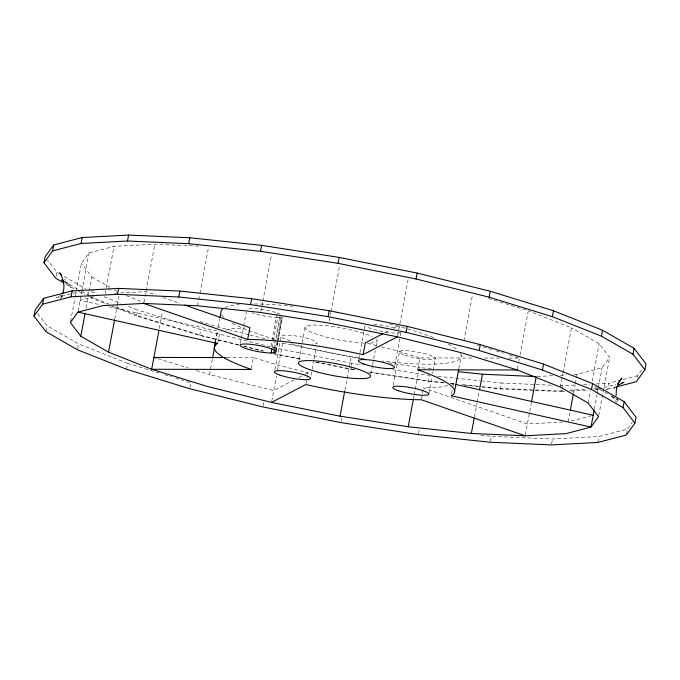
<?xml version="1.0" encoding="UTF-8"?>
<svg xmlns="http://www.w3.org/2000/svg" width="680" height="680" viewBox="0 0 680 680"><rect width="100%" height="100%" fill="white"/><g stroke="black" fill="none" stroke-linecap="round" stroke-linejoin="round"><path stroke-width="0.51" stroke-dasharray="3.4 2.55" d="M45.883 331.636L46.988 325.712L37.612 313.446M56.228 276.352L56.967 272.399L47.583 260.134M70.559 321.538L75.029 297.636M75.225 296.599L76.007 292.442M76.203 291.405L81.456 263.347L89.003 252.9L114.036 246.373L154.853 244.205L199.163 246.134M78.106 311.142L81.677 292.043M81.872 291.014L89.003 252.9M77.614 348.763L78.54 343.833L46.988 325.712M87.779 294.466L88.332 291.507M86.062 308.176L88.009 297.78M88.204 296.743L91.894 276.998L81.456 263.347M105.171 293.76L114.036 246.373M114.767 318.903L117.096 306.433M117.291 305.397L119.043 296.038M126.497 369.231L127.61 363.307L78.54 343.833M238.833 345.159L199.716 335.418L136.476 315.92L137.581 309.995L127.772 306.102M143.947 302.447L154.853 244.205M159.281 328.584L162.562 311.075M197.574 305.779L199.707 294.346M199.903 293.31L208.463 247.588M189.924 387.745L190.842 382.806L184.824 380.953M199.716 335.418L200.821 329.494L137.581 309.995M215.416 342.116L217.506 330.947M218.263 326.885L219.784 318.767M294.117 379.942L273.717 390.567L209.465 374.57L212.364 359.116M215.636 341.606L217.761 330.276M217.71 343.459L219.929 331.611M240.431 343.255L241.188 339.192M241.383 338.181L243.465 327.003M243.661 325.992L246.322 311.78M260.899 311.431L262.65 302.082M262.846 301.045L271.6 254.277M251.455 368.475L253.487 357.612L278.783 365.415L308.023 372.691L307.657 374.671M270.938 346.486L277.202 312.978A18.334 3.06 10.6 0 0 257.474 308.788A18.334 3.06 10.6 0 0 246.704 309.749M272.043 347.939L273.181 341.844M273.377 340.833L277.746 317.475L282.243 316.88L275.774 351.407M273.692 348.67L279.582 317.195M263.024 405.943L263.755 401.99M274.644 348.806L275.782 342.712M276.539 338.649L280.534 317.322M275.392 350.778L276.913 342.652M277.1 341.64L281.664 317.262M276.106 351.704L277.814 342.567M278.001 341.555L282.565 317.186M274.839 369.92L281.112 336.404M271.685 401.429L276.42 376.142M277.576 369.962L282.591 343.179L280.551 342.669M298.971 360.145L305.056 327.658M305.991 383.554L307.471 375.657M311.083 375.326L312.035 370.251M312.222 369.231L313.939 360.094M314.126 359.074L316.217 347.905M329.256 320.986L330.811 312.673M331.007 311.627L339.762 264.868M344.904 390.192L348.993 368.373M349.188 367.327L351.135 356.94L362.67 358.734M341.003 421.6L341.743 417.648M315.444 362.176L350.795 369.274L351.348 366.308M351.534 365.322L351.9 363.35L362.38 364.981M358.776 358.836L359.728 353.753M359.916 352.741L365.05 325.32M370.889 374.008L372.411 365.882M372.606 364.871L373.55 359.788M373.745 358.776L375.267 350.65M376.023 346.587L377.162 340.501M397.596 335.835L399.44 325.958M399.823 323.944L408.306 278.622M394.833 365.253L400.154 336.821M400.341 335.809L401.106 331.747M393.193 385.492L399.466 351.985M417.826 368.781L419.857 357.926L473.9 358.028M413.652 397.664L414.043 395.582M414.239 394.545L415.012 390.388M415.208 389.351L418.514 371.688M418.71 370.642L419.296 367.523L431.919 368.866M421.421 398.752L423.087 389.861M418.548 433.644L419.288 429.692M368.611 372.036L428.341 381.319L429.445 375.394L392.768 369.699M428.868 393.95L431.911 377.697M432.667 373.643L433.05 371.611M433.236 370.591L435.514 358.411M451.571 393.805L452.31 389.852M453.05 385.909L453.424 383.928L451.52 384.429M463.879 340.969L472.558 294.61M458.821 368.688L461.295 355.487M474.453 416.832L476.986 403.317M477.181 402.279L479.315 390.847M490.373 441.26L491.3 436.322L552.517 438.991L598.952 436.526L627.428 429.097L632.34 422.305M464.253 385.126L500.165 388.934L501.279 383.01L535.049 384.48M517.429 368.968L518.721 362.058M518.908 361.072L519.282 359.1M520.038 355.019L528.335 310.726L487.909 298.256M525.334 434.809L531.225 403.35M560.371 387.073L562.904 373.567M563.1 372.529L571.455 327.845L529.312 311.108M551.59 443.921L552.517 438.991M534.998 390.447L561.383 391.603L561.756 389.623M561.943 388.637L562.496 385.679L574.098 385.058M568.183 421.787L570.104 411.485M573.58 392.938L575.119 384.701M575.314 383.664L576.274 378.522M576.47 377.485L577.048 374.399L602.081 367.872L609.637 357.425L599.19 343.765L571.455 327.845M588.106 403.002L590.435 390.532M592.187 381.183L599.19 343.765M594.371 409.071L597.065 394.655M597.261 393.618L602.081 367.872M598.74 415.616L609.637 357.425M597.839 442.45L598.952 436.526M605.71 389.249L607.818 389.138L608.923 383.214L619.097 380.562M626.51 434.027L627.428 429.097M637.041 377.757L637.406 375.785L642.319 368.993M62.271 294.754L60.452 298.512M60.605 298.639L63.061 295.231M615.706 386.469L613.861 389.019L615.409 387.668M298.758 377.527L304.317 374.629M305.243 374.144L308.023 372.691M384.795 332.707L388.501 330.769M394.069 327.87L397.774 325.941M61.506 295.052L55.972 297.738L72.173 293.505M73.185 293.241L79.263 291.661M94.154 296.633L80.138 300.288L99.807 304.691M225.624 330.123L231.319 328.635L244.732 327.93M447.721 385.416L442.025 386.903L423.453 387.889L527.365 423.954L562.946 422.059M623.169 379.5L637.406 375.785M599.726 388.603L596.692 389.394L601.29 388.594M603.781 387.549L615.927 384.378M607.818 389.138L614.941 387.277M571.183 421.005L591.209 415.777M91.536 290.836L93.653 290.725M108.451 289.935L110.568 289.825M114.588 293.258L145.979 291.593L155.975 295.06M537.285 376.507L552.976 375.675M560.303 375.284L566.585 374.952M573.912 374.561L577.048 374.399M583.601 384.557L589.934 384.217M596.266 383.885L608.923 383.214M563.091 390.515L556.741 390.847L533.604 389.844M569.432 390.175L586.347 389.274M593.75 388.883L599.038 388.603M561.383 391.603L565.607 391.374M570.885 391.094L588.821 390.142M595.153 389.81L600.432 389.529M227.001 357.57L253.487 357.612M484.491 358.046L499.333 358.071M508.869 358.088L519.461 358.113L507.339 354.374M536.112 384.531L552.993 385.262M560.38 385.585L562.496 385.679M532.55 389.793L496.791 388.238L479.995 386.461M500.165 388.934L533.944 390.405M437.903 376.295L480.148 380.774M481.21 380.885L501.279 383.01M444.304 382.67L426.453 380.783L369.231 371.892M450.602 383.341L454.801 383.784M462.145 384.565L478.95 386.342M428.341 381.319L444.185 383.001M450.525 383.673L454.75 384.115M480.735 435.2L491.3 436.322M388.883 362.805L419.296 367.523M354.671 369.631L316.455 362.151M350.795 369.274L356.031 370.09M282.591 343.179L351.135 356.94M351.9 363.35L273.921 347.692L200.821 329.494M274.142 353.651L303.042 359.457M272.816 353.617L301.928 359.465M109.131 306.782L218.892 331.381M367.336 343.349L377.425 345.856M381.454 346.859L394.561 350.124L419.857 357.926M248.931 334.798L218.339 327.182L200.149 321.572M249.951 335.053L266.271 339.116M238.349 344.743L202.555 335.835L140.632 316.736L113.169 305.839M243.465 346.018L263.916 351.109M243.984 346.443L262.514 351.058M477.02 345.024L479.043 345.644M483.081 346.894L492.175 349.699M496.221 350.94L503.293 353.124M157.93 358.675L188.249 368.024M196.333 370.515L209.465 374.57M127.61 363.307L160.735 373.524M164.747 374.756L171.776 376.924M175.788 378.165L183.821 380.638M162.97 297.483L179.953 303.382M277.202 312.978L280.151 314.151M126.489 295.647L144.135 302.651M91.46 291.686L97.35 294.024M104.218 296.752L120.904 303.374M109.251 304.283L92.582 297.661L88.944 295.579M90.355 297.611L107.032 304.232M111.945 306.178L136.476 315.92M594.685 386.512L607.41 393.822M611.048 395.904L618.315 400.087L613.19 396.984M91.894 276.998L109.786 287.274M114.257 289.841L117.835 291.899M56.967 272.399L58.769 273.436M64.184 276.539L85.816 288.966M64.413 281.486L77.129 288.787M81.677 291.397L88.034 295.052M65.773 284.019L74.791 289.195M79.297 291.788L84.703 294.89M64.243 281.469L66.81 283.016L70.89 287.411L64.659 279.267M611.609 395.845L616.59 402.356M616.76 398.582L617.423 401.65M376.482 339.295A36.669 6.112 10.6 0 1 368.203 343.102M364.191 343.051A36.669 6.112 10.6 0 1 312.281 332.571A36.669 6.112 10.6 0 1 320.909 325.252A36.669 6.112 10.6 0 1 371.951 336.464M460.462 353.311A122.239 20.383 10.6 0 1 382.118 361.012M364.505 358.666A122.239 20.383 10.6 0 1 288.975 343.281M274.626 339.26A122.239 20.383 10.6 0 1 231.974 322.932M223.737 317.22A122.239 20.383 10.6 0 1 221.068 313.37M225.012 307.598A122.239 20.383 10.6 0 1 239.283 304.555M254.328 303.96A122.239 20.383 10.6 0 1 292.765 306.315M389.283 323.841A122.239 20.383 10.6 0 1 395.182 325.389M396.142 325.652A122.239 20.383 10.6 0 1 434.911 338.164M448.273 344.165A122.239 20.383 10.6 0 1 456.535 349.274M277.746 317.475A18.334 3.06 10.6 0 1 252.246 312.936M400.588 332.46A18.334 3.06 10.6 0 1 383.46 331.712A18.334 3.06 10.6 0 1 365.763 326.255M373.736 324.173A18.334 3.06 10.6 0 1 395.556 328.559M290.453 340.765A18.334 3.06 10.6 0 1 284.155 335.163A18.334 3.06 10.6 0 1 310.437 339.252A18.334 3.06 10.6 0 1 312.154 344.139M405.008 355.173A18.334 3.06 10.6 0 0 435.004 359.125A18.334 3.06 10.6 0 0 412.454 351.296A18.334 3.06 10.6 0 0 405.008 355.173"/><path stroke-width="1.02" d="M616.088 395.513L616.42 389.232L618.384 383.248L621.86 377.961L617.55 383.92M34 316.098L35.105 310.182L43.698 298.291L72.182 290.861L118.618 288.397L179.834 291.065L251.659 298.681L329.205 310.726L407.184 326.383L480.284 344.582L543.524 364.08L592.586 383.554L624.138 401.676L636.021 417.205L634.916 423.13L626.322 435.022L597.839 442.45L551.412 444.915L490.195 442.246L418.361 434.63L340.816 422.586L262.837 406.929L189.737 388.73L126.497 369.231L77.435 349.758L45.883 331.636L34 316.098L42.593 304.215L43.698 298.291M63.971 282.982L55.862 278.324L43.979 262.795L45.084 256.87L53.677 244.978L82.161 237.55L128.588 235.084L189.805 237.753L261.639 245.37L339.184 257.414L417.163 273.071L490.263 291.269L553.503 310.769L602.565 330.242L634.117 348.364L646 363.902L644.895 369.818L636.302 381.709L615.952 387.013M43.979 262.795L52.572 250.903L53.677 244.978M42.593 304.215L71.077 296.786L72.182 290.861M52.572 250.903L81.047 243.474L82.161 237.55M80.809 336.234L70.363 322.575L77.919 312.128L102.952 305.6L143.76 303.433L197.574 305.779L260.703 312.477L328.865 323.06L397.409 336.821L461.66 352.818L517.242 369.954L560.371 387.073L588.106 403.002L598.544 416.653L590.996 427.1L565.964 433.627L525.147 435.795L471.342 433.457L408.204 426.76L340.043 416.177L271.507 402.416L207.256 386.418L151.666 369.274L108.545 352.155L80.809 336.234L85.093 313.37M71.077 296.786L117.504 294.321L118.618 288.397M81.047 243.474L127.483 241.009L128.588 235.084M108.545 352.155L114.571 319.94M158.899 330.642L151.666 369.274L251.277 369.461A122.239 20.383 10.6 0 1 217.71 343.459L77.919 312.128M117.504 294.321L178.721 296.99L179.834 291.065M127.483 241.009L188.7 243.678L189.805 237.753M214.276 348.211L215.416 342.116M219.972 317.747L220.924 312.673A122.239 20.383 10.6 0 1 223.227 308.584M212.551 358.088L215.45 342.635M178.721 296.99L250.554 304.606L251.659 298.681M188.7 243.678L260.525 251.294L261.639 245.37M397.409 336.821L363.103 354.697A122.239 20.383 10.6 0 0 247.673 339.499L249.892 327.649L184.952 305.116M271.091 353.013L275.587 352.418L276.106 351.704L273.496 349.69L270.555 348.517A18.334 3.06 10.6 0 0 245.055 343.978A18.334 3.06 10.6 0 0 245.599 348.475A18.334 3.06 10.6 0 0 271.091 353.013L271.856 348.95M273.878 352.869L274.448 349.817M250.554 304.606L328.1 316.65L329.205 310.726M260.525 251.294L338.079 263.339L339.184 257.414M340.043 416.177L344.717 391.229M363.103 354.697L365.322 342.848L382.942 333.668M634.916 423.13L623.033 407.6L591.481 389.478L542.419 370.005L479.179 350.506L406.079 332.308L407.184 326.383M644.895 369.818L633.012 354.288L601.46 336.166L552.389 316.693L489.158 297.194L416.058 278.995L417.163 273.071M408.204 426.76L413.457 398.701M454.639 391.025L458.635 369.699M479.179 350.506L480.284 344.582M489.158 297.194L490.263 291.269M471.342 433.457L474.258 417.868M479.51 389.81L482.426 374.221L535.177 376.516M531.42 402.322L536.24 376.567M542.419 370.005L543.524 364.08M552.389 316.693L553.503 310.769M570.299 410.457L573.385 393.966M591.481 389.478L592.586 383.554M601.46 336.166L602.565 330.242M594.175 410.108L590.996 427.1L451.206 395.777A122.239 20.383 10.6 0 0 417.639 369.775L517.242 369.954M623.033 407.6L624.138 401.676M633.012 354.288L634.117 348.364M62.594 293.76C65.263 286.832 63.631 278.868 59.678 272.756L61.54 275.196M271.507 402.416L305.804 384.54A122.239 20.383 10.6 0 0 421.234 399.738L525.147 435.795M618.494 384.948L624.027 382.262L622.005 382.798M225.939 357.561L153.884 357.433L155.907 358.054M458.226 371.654L482.426 374.221M338.079 263.339L416.058 278.995M328.1 316.65L406.079 332.308M455.489 384.396L593.215 415.259M143.76 303.433L247.673 339.499M63.503 280.959L61.684 279.913L63.393 280.95M309.502 369.572A36.669 6.112 10.6 0 0 369.478 377.468A36.669 6.112 10.6 0 0 324.385 361.82A36.669 6.112 10.6 0 0 309.502 369.572M398.361 390.711A18.334 3.06 10.6 0 0 428.349 394.663A18.334 3.06 10.6 0 0 405.807 386.835A18.334 3.06 10.6 0 0 398.361 390.711M280.007 375.139A18.334 3.06 10.6 0 0 310.003 379.083A18.334 3.06 10.6 0 0 287.453 371.263A18.334 3.06 10.6 0 0 280.007 375.139M363.953 364.055A18.334 3.06 10.6 0 0 393.941 367.999A18.334 3.06 10.6 0 0 371.39 360.171A18.334 3.06 10.6 0 0 363.953 364.055"/></g></svg>
